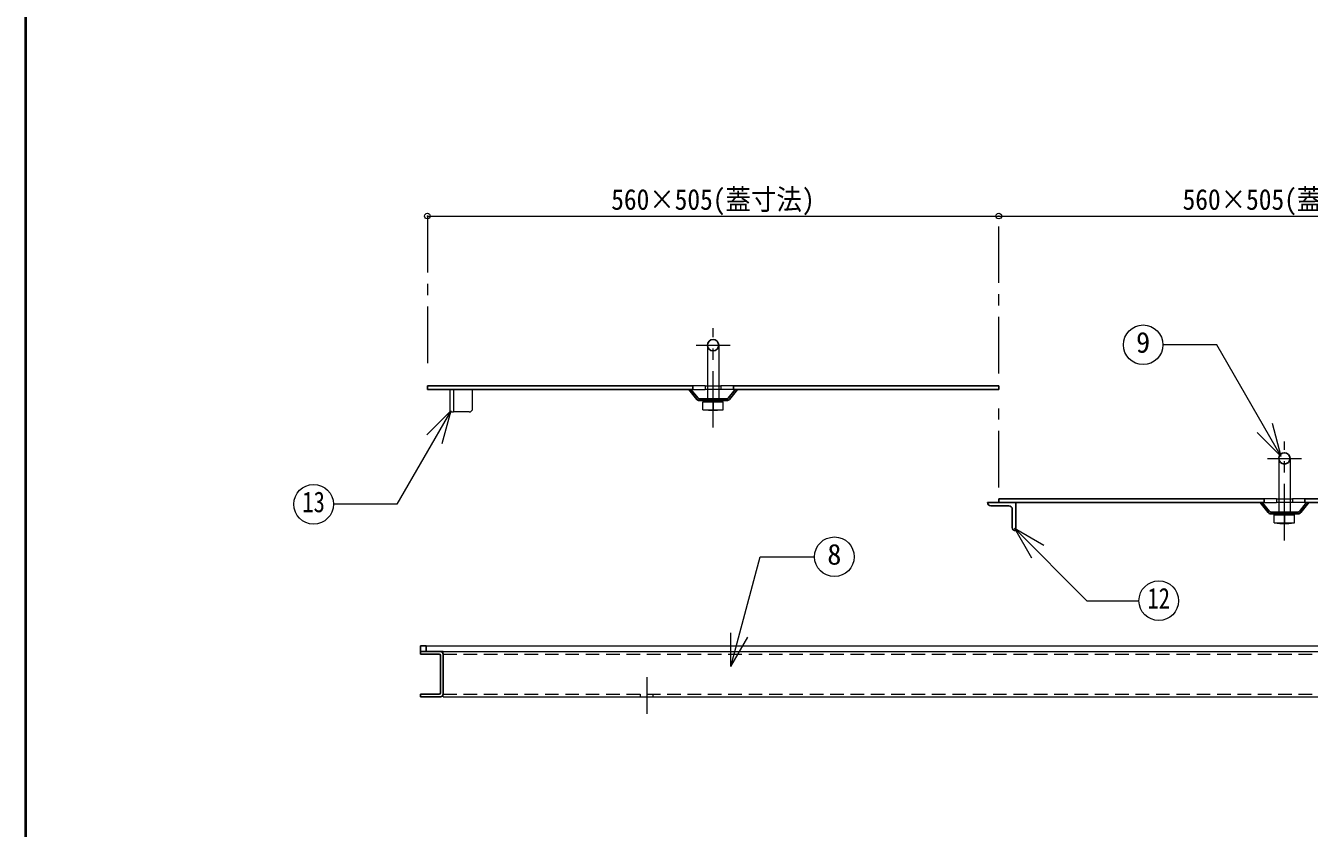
# Model space of a CAD drawing. Units: millimetres at full size, sheet at 1:10; details may follow other scales. Extents: x -2039 to 2011, y -1414 to 1396.
# Drawn here: x -2039 to -904, y -181 to 529 of the extents above; entities that cross this region are included whole.
import ezdxf
from ezdxf.enums import TextEntityAlignment as Align

# ---------------------------------------------------------------- set-up
doc = ezdxf.new("R2010")
doc.units = ezdxf.units.MM
doc.header["$LTSCALE"] = 10
doc.header["$PDMODE"] = 32
doc.header["$PDSIZE"] = 5
doc.linetypes.add('CHAIN1', pattern=[8, 5, -1, 1, -1])
doc.linetypes.add('DASHED1', pattern=[1.8, 1.2, -0.6])
doc.layers.add('0-0_ﾚｲﾔ1', color=4, linetype='Continuous', lineweight=9)
doc.styles.add('ＭＳ ゴシック', font='')
doc.styles.get('ＭＳ ゴシック').set_extended_font_data('MS Gothic')

msp = doc.modelspace()

# ---------------------------------------------------------------- linework, layer by layer
at = {"layer": '0-0_ﾚｲﾔ1', "color": 1, "lineweight": 40}
msp.add_line((-2038.77, -1414.45), (-2038.77, 1395.55), dxfattribs=at)
at = {"layer": '0-0_ﾚｲﾔ1'}
for p, q in [((-1683.77, 360.55), (-1178.77, 360.55)), ((-1178.77, 360.55), (-673.77, 360.55)), ((-1643.77, 190.35), (-1643.77, 207.35)), ((-1438.27, 210.55), (-1436.27, 210.55)), ((-1436.27, 207.35), (-1438.27, 207.35)), ((-1426.27, 210.55), (-1424.27, 210.55)), ((-1424.27, 207.35), (-1426.27, 207.35)), ((-1646.77, 187.35), (-1660.77, 187.35)), ((-933.27, 110.55), (-931.27, 110.55)), ((-931.27, 107.35), (-933.27, 107.35)), ((-921.27, 110.55), (-919.27, 110.55)), ((-919.27, 107.35), (-921.27, 107.35)), ((-1684.77, -19.45), (-672.77, -19.45)), ((-1669.77, -24.45), (-1672.07, -24.45))]:
    msp.add_line(p, q, dxfattribs=at)
at = {"layer": '0-0_ﾚｲﾔ1', "linetype": 'CHAIN1'}
for p, q in [((-1683.77, 360.55), (-1683.77, 221.35)), ((-1178.77, 221.35), (-1178.77, 360.55)), ((-1431.27, 173.47), (-1431.27, 261.35)), ((-1446.27, 246.35), (-1416.27, 246.35)), ((-1178.77, 120.55), (-1178.77, 197.35)), ((-926.27, 73.85), (-926.27, 161.35)), ((-941.27, 146.35), (-911.27, 146.35)), ((-1489.77, -47.15), (-1489.77, -79.45))]:
    msp.add_line(p, q, dxfattribs=at)
at = {"layer": '0-0_ﾚｲﾔ1', "color": 7, "lineweight": 18}
for p, q in [((-1436.27, 246.35), (-1436.27, 198.85)), ((-1426.27, 246.35), (-1426.27, 198.85)), ((-985.98, 246.72), (-1033.65, 246.72)), ((-929.03, 148.07), (-985.98, 246.72)), ((-1663.77, 207.35), (-1663.77, 187.35)), ((-1660.77, 207.35), (-1660.77, 187.35)), ((-1438.27, 210.55), (-1449.27, 210.55)), ((-1449.27, 207.35), (-1438.27, 207.35)), ((-1438.27, 210.55), (-1438.27, 207.35)), ((-1413.27, 210.55), (-1424.27, 210.55)), ((-1424.27, 210.55), (-1424.27, 207.35)), ((-1413.27, 207.35), (-1424.27, 207.35)), ((-1435.27, 196.85), (-1440.27, 196.35)), ((-1440.27, 196.35), (-1422.27, 196.35)), ((-1440.27, 189.35), (-1440.27, 196.35)), ((-1436.27, 197.35), (-1436.27, 196.75)), ((-1431.27, 196.35), (-1431.27, 189.35)), ((-1422.27, 196.35), (-1427.27, 196.85)), ((-1426.27, 197.35), (-1426.27, 196.75)), ((-1422.27, 189.35), (-1422.27, 196.35)), ((-1663.09, 188.2), (-1710.7, 105.73)), ((-1663.09, 188.2), (-1684.3, 166.99)), ((-1663.09, 188.2), (-1670.85, 159.22)), ((-1663.77, 187.35), (-1660.77, 187.35)), ((-1440.27, 189.35), (-1422.27, 189.35)), ((-1440.27, 189.35), (-1435.27, 188.85)), ((-1435.27, 188.85), (-1431.27, 189.35)), ((-1435.27, 188.85), (-1427.27, 188.85)), ((-1431.27, 189.35), (-1427.27, 188.85)), ((-1427.27, 188.85), (-1422.27, 189.35)), ((-929.03, 148.07), (-936.8, 177.05)), ((-929.03, 148.07), (-950.24, 169.28)), ((-931.27, 146.35), (-931.27, 98.85)), ((-921.27, 146.35), (-921.27, 98.85)), ((-1710.7, 105.73), (-1766.77, 105.73)), ((-933.27, 110.55), (-944.27, 110.55)), ((-944.27, 107.35), (-933.27, 107.35)), ((-933.27, 110.55), (-933.27, 107.35)), ((-908.27, 110.55), (-919.27, 110.55)), ((-919.27, 110.55), (-919.27, 107.35)), ((-908.27, 107.35), (-919.27, 107.35)), ((-930.27, 96.85), (-935.27, 96.35)), ((-935.27, 96.35), (-917.27, 96.35)), ((-935.27, 89.35), (-935.27, 96.35)), ((-931.27, 97.35), (-931.27, 96.75)), ((-926.27, 96.35), (-926.27, 89.35)), ((-917.27, 96.35), (-922.27, 96.85)), ((-921.27, 97.35), (-921.27, 96.75)), ((-917.27, 89.35), (-917.27, 96.35)), ((-1164.96, 84.53), (-1138.98, 69.53)), ((-1164.96, 84.53), (-1149.96, 58.54)), ((-935.27, 89.35), (-917.27, 89.35)), ((-935.27, 89.35), (-930.27, 88.85)), ((-930.27, 88.85), (-926.27, 89.35)), ((-930.27, 88.85), (-922.27, 88.85)), ((-926.27, 89.35), (-922.27, 88.85)), ((-922.27, 88.85), (-917.27, 89.35)), ((-1415.65, -37.77), (-1415.65, -7.77)), ((-1415.65, -37.77), (-1400.65, -11.79)), ((-1669.77, -26.75), (-1669.77, -24.45)), ((-1669.77, -24.45), (-687.77, -24.45)), ((-1669.77, -64.45), (-1669.77, -62.15)), ((-1669.77, -64.45), (-687.77, -64.45))]:
    msp.add_line(p, q, dxfattribs=at)
at = {"layer": '0-0_ﾚｲﾔ1', "color": 5, "lineweight": 25}
for p, q in [((-1683.77, 210.55), (-1683.77, 207.35)), ((-1683.77, 210.55), (-1449.27, 210.55)), ((-1683.77, 207.35), (-1449.27, 207.35)), ((-1445.67, 198.48), (-1452.77, 207.35)), ((-1444.5, 199.41), (-1450.85, 207.35)), ((-1449.27, 210.55), (-1449.27, 207.35)), ((-1418.04, 199.41), (-1411.69, 207.35)), ((-1416.87, 198.48), (-1409.77, 207.35)), ((-1413.27, 210.55), (-1178.77, 210.55)), ((-1178.77, 207.35), (-1178.77, 210.55)), ((-1419.21, 198.85), (-1443.33, 198.85)), ((-1443.33, 197.35), (-1419.21, 197.35)), ((-1188.77, 107.35), (-944.27, 107.35)), ((-1185.77, 104.35), (-1169.77, 104.35)), ((-1178.77, 107.35), (-1178.77, 110.55)), ((-1163.77, 82.35), (-1163.77, 107.35)), ((-940.67, 98.48), (-947.77, 107.35)), ((-939.5, 99.41), (-945.85, 107.35)), ((-913.04, 99.41), (-906.69, 107.35)), ((-911.87, 98.48), (-904.77, 107.35)), ((-908.27, 110.55), (-673.77, 110.55)), ((-1166.77, 85.35), (-1166.77, 101.35)), ((-914.21, 98.85), (-938.33, 98.85)), ((-938.33, 97.35), (-914.21, 97.35)), ((-1689.77, -19.45), (-1684.77, -19.45)), ((-1689.77, -19.45), (-1689.77, -26.75)), ((-1684.77, -19.45), (-1684.77, -24.45)), ((-1672.07, -24.45), (-1689.77, -24.45)), ((-1673.22, -26.75), (-1689.77, -26.75)), ((-1672.07, -61), (-1672.07, -27.9)), ((-1669.77, -62.15), (-1669.77, -26.75)), ((-1689.77, -62.15), (-1689.77, -64.45)), ((-1673.22, -62.15), (-1689.77, -62.15)), ((-1672.07, -64.45), (-1689.77, -64.45))]:
    msp.add_line(p, q, dxfattribs=at)
at = {"layer": '0-0_ﾚｲﾔ1', "linetype": 'DASHED1'}
for p, q in [((-1436.27, 210.55), (-1426.27, 210.55)), ((-1426.27, 207.35), (-1436.27, 207.35)), ((-1437.27, 198.85), (-1437.27, 197.35)), ((-1436.27, 198.85), (-1436.27, 197.35)), ((-1426.27, 198.85), (-1426.27, 197.35)), ((-1425.27, 198.85), (-1425.27, 197.35)), ((-931.27, 110.55), (-921.27, 110.55)), ((-921.27, 107.35), (-931.27, 107.35)), ((-932.27, 98.85), (-932.27, 97.35)), ((-931.27, 98.85), (-931.27, 97.35)), ((-921.27, 98.85), (-921.27, 97.35)), ((-920.27, 98.85), (-920.27, 97.35)), ((-1669.77, -26.75), (-687.77, -26.75)), ((-1669.77, -62.15), (-687.77, -62.15)), ((-1495.27, -64.45), (-1495.27, -62.15)), ((-1484.27, -64.45), (-1484.27, -62.15))]:
    msp.add_line(p, q, dxfattribs=at)
at = {"layer": '0-0_ﾚｲﾔ1', "color": 5, "lineweight": 25}
for points in [[(-1413.27, 210.55), (-1413.27, 207.35), (-1178.77, 207.35)], [(-1178.77, 110.55), (-944.27, 110.55), (-944.27, 107.35)], [(-908.27, 110.55), (-908.27, 107.35), (-673.77, 107.35)]]:
    msp.add_lwpolyline(points, dxfattribs=at)
at = {"layer": '0-0_ﾚｲﾔ1', "color": 7, "lineweight": 18}
for points in [[(-1431.27, 196.35), (-1435.27, 196.85), (-1427.27, 196.85)], [(-926.27, 96.35), (-930.27, 96.85), (-922.27, 96.85)]]:
    msp.add_lwpolyline(points, close=True, dxfattribs=at)
for points in [[(-1164.96, 84.53), (-1100.98, 20.54), (-1054.85, 20.54)], [(-1415.65, -37.77), (-1389.62, 59.39), (-1341.54, 59.39)]]:
    msp.add_lwpolyline(points, dxfattribs=at)
for centre in [(-1051.15, 246.72), (-1784.27, 105.73), (-1324.04, 59.39), (-1037.35, 20.54)]:
    msp.add_circle(centre, 17.5, dxfattribs=at)
at = {"layer": '0-0_ﾚｲﾔ1', "color": 5, "lineweight": 25}
for centre in [(-1431.27, 246.35), (-926.27, 146.35)]:
    msp.add_circle(centre, 5, dxfattribs=at)
for centre, radius, start, end in [((-1443.33, 200.35), 3, 218.65981, 270), ((-1443.33, 200.35), 1.5, 218.65981, 270), ((-1419.21, 200.35), 1.5, 270, 321.34019), ((-1419.21, 200.35), 3, 270, 321.34019), ((-1185.77, 107.35), 3, 180, 270), ((-1169.77, 101.35), 3, 0, 90), ((-938.33, 100.35), 3, 218.65981, 270), ((-938.33, 100.35), 1.5, 218.65981, 270), ((-914.21, 100.35), 1.5, 270, 321.34019), ((-914.21, 100.35), 3, 270, 321.34019), ((-1163.77, 85.35), 3, 180, 270), ((-1673.22, -27.9), 1.15, 0, 90), ((-1672.07, -26.75), 2.3, 0, 90), ((-1673.22, -61), 1.15, 270, 0), ((-1672.07, -62.15), 2.3, 270, 0)]:
    msp.add_arc(centre, radius, start, end, dxfattribs=at)
at = {"layer": '0-0_ﾚｲﾔ1'}
msp.add_arc((-1646.77, 190.35), 3, 270, 0, dxfattribs=at)
at = {"layer": '0-0_ﾚｲﾔ1', "color": 1}
for p in [(-1683.77, 360.55), (-1178.77, 360.55)]:
    msp.add_point(p, dxfattribs=at)

# ---------------------------------------------------------------- texts
at = {"layer": '0-0_ﾚｲﾔ1', "color": 7, "style": 'ＭＳ ゴシック'}
for s, width, p in [('560×505(蓋寸法)', 0.9, (-1521.27, 360.55)), ('560×505(蓋寸法)', 0.9, (-1016.27, 360.55)), ('13', 0.8, (-1794.27, 93.23)), ('12', 0.8, (-1047.35, 8.04))]:
    msp.add_text(s, height=18.33, dxfattribs=dict(at, width=width)).set_placement(p, align=Align.BOTTOM_LEFT)
for s, p in [('9', (-1057.4, 234.22)), ('8', (-1330.29, 46.89))]:
    msp.add_text(s, height=18.33, dxfattribs=at).set_placement(p, align=Align.BOTTOM_LEFT)

doc.saveas('drawing.dxf')
